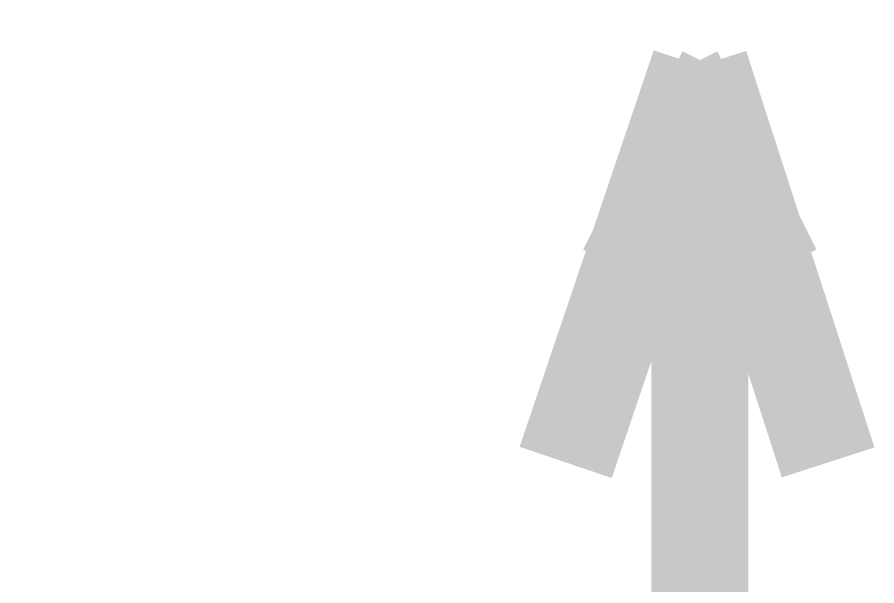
# Model space of a CAD drawing. Header units: inches. Extents: x 0 to 841, y 0 to 594.
# Drawn here: x 769.76 to 776.38, y 175.98 to 180.36 of the extents above; entities that cross this region are included whole.
import ezdxf

# ---------------------------------------------------------------- set-up
doc = ezdxf.new("R2010")
doc.units = ezdxf.units.IN
doc.layers.add('Sheet', color=255, linetype='Continuous')

msp = doc.modelspace()

# ---------------------------------------------------------------- linework, layer by layer
at = {"layer": 'Sheet'}
for points in [[(773.9859, 176.9333, 0.7493, 0.7493, 0), (775.019, 179.9877, 0.7493, 0.7493, 0)], [(775.019, 177.4723, 0.7493, 0.7493, 0), (775.019, 179.9877, 0.7493, 0.7493, 0)], [(775.019, 179.9877, 0.7493, 0.7493, 0), (776.0071, 176.9333, 0.7493, 0.7493, 0)], [(775.019, 180.0327, 0.2997, 0.2997, 0), (774.2554, 178.5054, 0.2997, 0.2997, 0)], [(775.019, 180.0327, 0.2997, 0.2997, 0), (775.7825, 178.5054, 0.2997, 0.2997, 0)], [(775.019, 177.4723, 0.2997, 0.2997, 0), (775.019, 180.0327, 0.2997, 0.2997, 0)], [(752.5162, 174.9569, 0.7493, 0.7493, 0), (760.0171, 174.9569, 0.7493, 0.7493, 0), (775.019, 174.9569, 0.7493, 0.7493, 0), (775.019, 177.4723, 0.7493, 0.7493, 0)]]:
    msp.add_lwpolyline(points, format="xyseb", dxfattribs=at)

doc.saveas('drawing.dxf')
